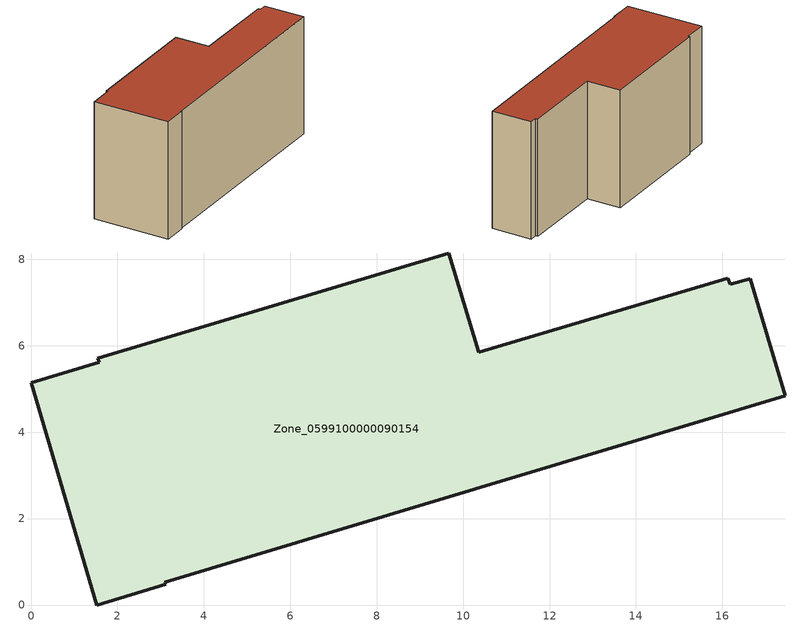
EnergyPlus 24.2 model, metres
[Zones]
Zone_0599100000090154
 floor ground (C_G): 17.46,4.85 3.1,0.53 3.11,0.48 1.52,0 0,5.14 1.58,5.61 1.55,5.71 9.67,8.15 10.36,5.85 16.12,7.56 16.18,7.42 16.64,7.55 z0
 wall outside (C_F): 9.67,8.15 1.55,5.71 1.58,5.61 0,5.14 1.52,0 3.11,0.48 3.1,0.53 17.46,4.85 16.64,7.55 16.18,7.42 16.12,7.56 10.36,5.85 9.67,8.15 z0:8.2
 roof outside (C_R): 3.1,0.53 17.46,4.85 16.64,7.55 16.18,7.42 16.12,7.56 10.36,5.85 9.67,8.15 1.55,5.71 1.58,5.61 0,5.14 1.52,0 3.11,0.48 z8.2
[BUILDING]
Pand.0599100000090154: North Axis=0; Terrain=City; Loads Convergence Tolerance Value=0.04; Temperature Convergence Tolerance Value=0.4; Solar Distribution=FullExterior; Maximum Number of Warmup Days=25; Minimum Number of Warmup Days=1
[Site:Location]
Rotterdam.The.Hague.AP_ZH_NLD Design_Conditions: Latitude=51.96; Longitude=4.45; Time Zone=1; Elevation=-4.5
[SITE:GROUNDTEMPERATURE:BUILDINGSURFACE]
18, 18, 18, 18, 18, 18, 18, 18, 18, 18, 18, 18
[MATERIAL] Thermal Absorptance=0.9; Solar Absorptance=0.7; Visible Absorptance=0.7
Name | Roughness | Thickness | Conductivity | Density | Specific Heat
G.TI.1975-1991 | MediumSmooth | 0.15 | 0.288461 | 540 | 1210
F.TI.1975-1991 | Rough | 0.3 | 0.230769 | 1920 | 840
R.TI.1975-1991 | MediumRough | 0.2 | 0.153846 | 1500 | 1000
[CONSTRUCTION]
C_G: G.TI.1975-1991
C_F: F.TI.1975-1991
C_R: R.TI.1975-1991
[ZONE]
Zone_0599100000090154: Type=1; Multiplier=1; Ceiling Height=Autocalculate; Volume=Autocalculate; Floor Area=autocalculate; Part of Total Floor Area=Yes
[ZONEINFILTRATION:DESIGNFLOWRATE]
Infil_Zone_0599100000090154: Zone or ZoneList or Space or SpaceList=Zone_0599100000090154; Schedule=AlwaysOn; Design Flow Rate Calculation Method=Flow/Area; Flow Rate per Floor Area=0.003; Constant Term Coefficient=1; Temperature Term Coefficient=0; Velocity Term Coefficient=0; Velocity Squared Term Coefficient=0
[HVACTEMPLATE:ZONE:IDEALLOADSAIRSYSTEM]
Zone_0599100000090154: Maximum Heating Supply Air Temperature=50; Minimum Cooling Supply Air Temperature=13; Maximum Heating Supply Air Humidity Ratio=0.0156; Minimum Cooling Supply Air Humidity Ratio=0.0077; Heating Limit=NoLimit; Cooling Limit=NoLimit; Dehumidification Control Type=ConstantSensibleHeatRatio; Cooling Sensible Heat Ratio=0.7; Dehumidification Setpoint=60; Humidification Control Type=None; Humidification Setpoint=30; Outdoor Air Method=None; Outdoor Air Flow Rate per Person=0.00944; Outdoor Air Flow Rate per Zone Floor Area=0; Outdoor Air Flow Rate per Zone=0; Demand Controlled Ventilation Type=None; Outdoor Air Economizer Type=NoEconomizer; Heat Recovery Type=None; Sensible Heat Recovery Effectiveness=0.7; Latent Heat Recovery Effectiveness=0.65
[ZONECONTROL:THERMOSTAT]
ThermostatControl_Zone_0599100000090154: Zone or ZoneList=Zone_0599100000090154; Control Type Schedule=DualSetpointControlType; Control 1=Thermostat_Zone_0599100000090154; Temperature Difference Between Cutout And Setpoint=0
[THERMOSTATSETPOINT:DUALSETPOINT]
Thermostat_Zone_0599100000090154: Heating Setpoint Temperature Schedule=HeatingSetpoint_Zone_0599100000090154; Cooling Setpoint Temperature Schedule=CoolingSetpoint_Zone_0599100000090154
[SCHEDULE:COMPACT]
HeatingSetpoint_Zone_0599100000090154: Through: 12/31, For: AllDays, Until: 24:00, 21
CoolingSetpoint_Zone_0599100000090154: Through: 12/31, For: AllDays, Until: 24:00, 24
DualSetpointControlType: Through: 12/31, For: AllDays, Until: 24:00, 4
AlwaysOn: Through: 12/31, For: AllDays, Until: 24:00, 1
